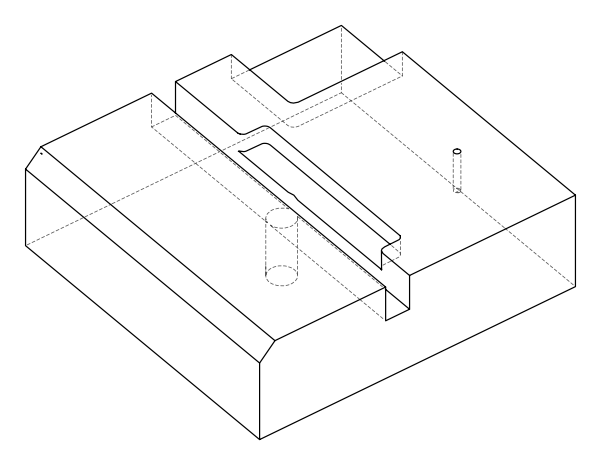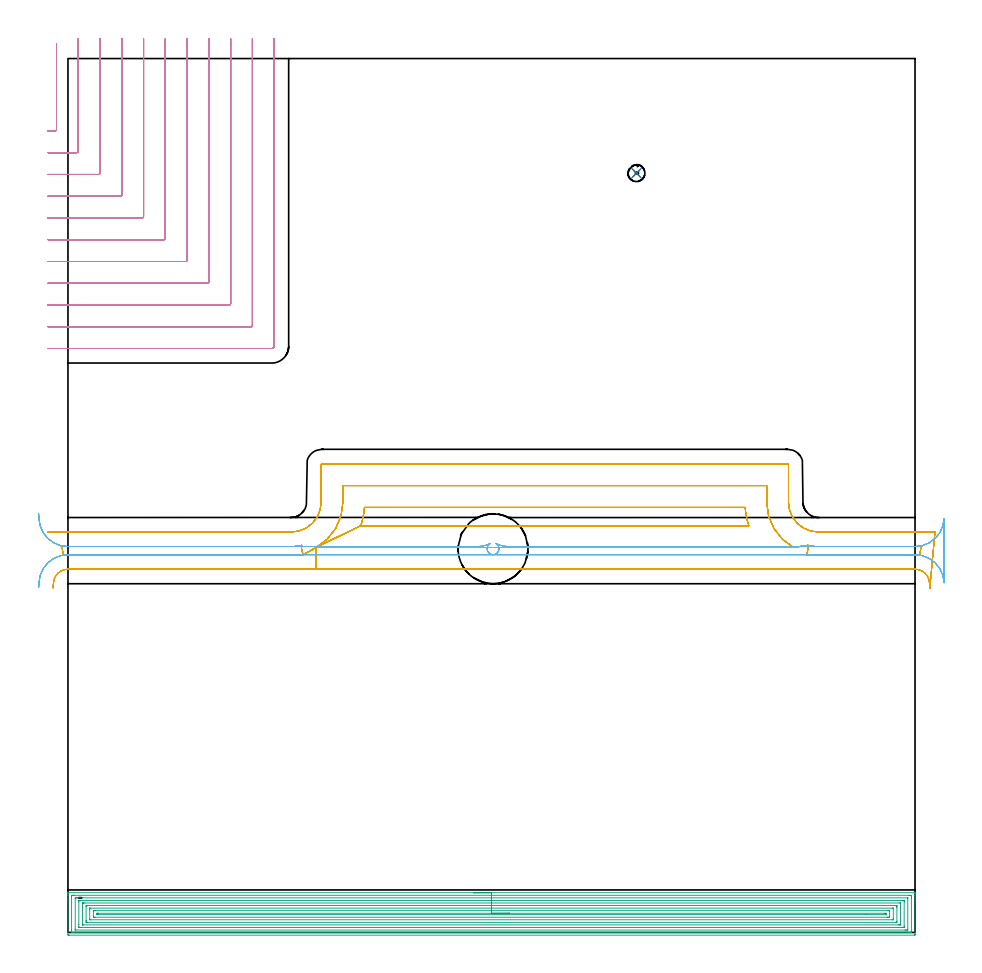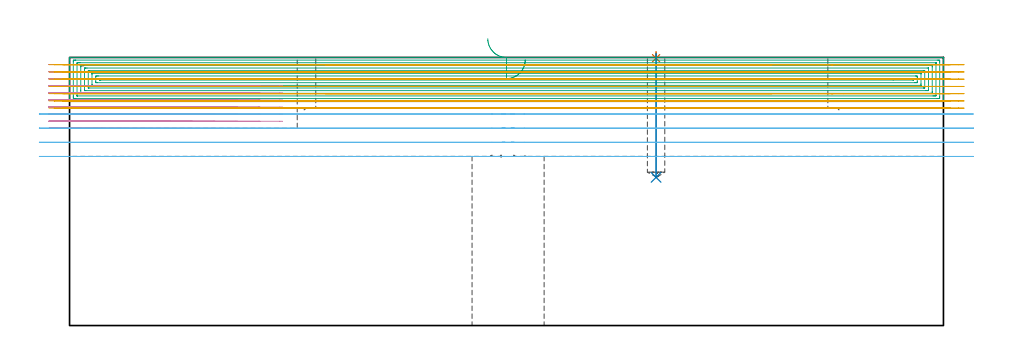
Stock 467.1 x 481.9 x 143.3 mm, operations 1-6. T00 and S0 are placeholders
(PLAN: 7 operations, 5 tool changes, 128.7 min)
(1 SPOT_DRILL | STEP1POCKET | NXT0321_9005460120000 | 0.03 min | 1 mm3)
(2 DRILL_BLIND_HOLE_INTO_CENTER | STEP1POCKET | UGT0301_208 | 0.27 min | 4196 mm3)
(3 AREA_MILL | FG_CHAMFER_SURFACE | UGT0205_001 | 33.9 min | 127879 mm3)
(4 MILL_CORNER_NOTCH_RECTANGULAR | CORNER_NOTCH_RECTANGULAR | NXT0201_012 | Follow Part, ap 4, ae 75% | 41.93 min | 773755 mm3)
(5 MILL_OPEN_POCKET | POCKET_OPEN | NXT0201_012 | Follow Part, ap 4, ae 75% | 37.33 min | 741075 mm3)
(6 MILL_RECTANGULAR_SLOT | SLOT_RECTANGULAR | UGT0201_004 | Follow Part, ap 8, ae 75% | 8.77 min | 440402 mm3)
(7 MILL_THROUGH_HOLE_FROM_SOLID_MATERIAL | STEP1HOLE | UGT0201_018 | Circular | 6.45 min | 105255 mm3)
(TOOL NXT0321_9005460120000 | NC Spot Drill, 142deg, 12mm, Carbide, Uncoated | D12 PA142 FL30 Z2)
(TOOL UGT0301_208 | Twist Drill 9.3 mm | D9.3 PA118 FL78 Z2)
(TOOL UGT0205_001 | Chamfer Mill 20 x 3 x 45 deg. | D20 FL50 Z2)
(TOOL NXT0201_012 | ENDMILL 16mm [2P460-1600-NA 1630] | D16 FL38 Z6)
(TOOL UGT0201_004 | End Mill 32 mm | D32 FL53 Z6)
(TOOL UGT0201_018 | End mill 30 mm | D30 FL50 Z4)
(OP 1 SPOT_DRILL)
G17 G21 G94 G90
T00 M6
G54
G17 G0 G90 X313.5 Y418.7 S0 M3
G43 Z153.3 H0
G94 G81 G98 Z142.9 F250. R146.3
G80
M5
M2
(OP 2 DRILL_BLIND_HOLE_INTO_CENTER)
G17 G21 G94 G90
T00 M6
G54
G17 G0 G90 X313.5 Y418.7 S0 M3
G43 Z153.3 H0
G94 G81 G98 Z79.2 F250. R145.3
G80
M5
M2
(OP 3 AREA_MILL)
G17 G21 G94 G90
T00 M6
G54
G17 G0 G90 X223.55 Y21.9 S1061 M3
G43 Z153.3 H0
G94 G1 X223.588 Z152.428 F250.
X223.702 Z151.563
X223.891 Z150.712
X224.153 Z149.88
X224.487 Z149.074
X224.89 Z148.3
X225.358 Z147.564
X225.89 Z146.872
X226.479 Z146.229
X227.122 Z145.639
X227.814 Z145.108
X228.55 Z144.64
X229.324 Z144.237
X230.13 Z143.903
X230.962 Z143.641
X231.813 Z143.452
X232.678 Z143.338
X233.55 Z143.3
X466.918
X467.09 Y21.897 Z143.288
X467.094 Y21.85 Z143.241
X467.1 Y21.434 Z142.833
Y21.161 Z142.561
Y20.437 Z141.832
Y19.184 Z140.581
Y17.766 Z139.162
Y-0.927 Z120.471
X467.098 Y-1.192 Z120.205
X467.09 Y-1.492 Z119.906
X466.79 Y-1.499 Z119.899
X0.629 Y-1.5 Z119.9
X0.308 Y-1.497 Z119.901
X0.01 Y-1.492 Z119.906
X0. Y-1.191 Z120.207
Y18.03 Z139.426
Y20.437 Z141.832
Y21.161 Z142.561
Y21.434 Z142.833
X0.006 Y21.85 Z143.241
X0.01 Y21.897 Z143.288
X0.182 Y21.9 Z143.3
X233.55
Y20.486 Z141.886
X463.789
X464.637 Y20.482 Z141.882
X464.683 Y20.479 Z141.879
X465.09 Y20.437 Z141.837
X465.097 Y20.024 Z141.424
X465.099 Y19.547 Z140.947
X465.1 Y19.131 Z140.531
X465.099 Y0.853 Z122.253
X465.097 Y0.441 Z121.841
X465.09 Y-0.037 Z121.363
X464.726 Y-0.08 Z121.32
X464.683 Y-0.082 Z121.318
X463.838 Y-0.086 Z121.314
X463.789
X3.311
X2.463 Y-0.082 Z121.318
X2.417 Y-0.079 Z121.321
X2.01 Y-0.037 Z121.363
X2.003 Y0.376 Z121.776
X2.001 Y0.853 Z122.253
X2. Y1.269 Z122.669
X2.001 Y19.547 Z140.947
X2.002 Y19.959 Z141.359
X2.01 Y20.437 Z141.837
X2.374 Y20.48 Z141.88
X2.417 Y20.482 Z141.882
X3.262 Y20.486 Z141.886
X3.311
X233.55
Y19.072 Z140.472
X462.894 Y19.071 Z140.471
X463.033 Y19.07 Z140.47
X463.082 Y19.067 Z140.467
X463.089 Y19.066 Z140.466
X463.093 Y19.046 Z140.446
X463.097 Y18.997 Z140.397
X463.099 Y18.861 Z140.261
X463.1 Y18.656 Z140.056
X463.099 Y1.744 Z123.144
X463.097 Y1.542 Z122.942
X463.09 Y1.341 Z122.741
X462.894 Y1.336 Z122.736
X462.415 Y1.331 Z122.731
X462. Y1.329 Z122.729
X461.523
X4.205
X4.067 Y1.33 Z122.73
X4.018 Y1.333 Z122.733
X4.011 Y1.334 Z122.734
X4.007 Y1.354 Z122.754
X4.003 Y1.403 Z122.803
X4.001 Y1.539 Z122.939
X4. Y1.744 Z123.144
X4.001 Y18.656 Z140.056
X4.003 Y18.858 Z140.258
X4.01 Y19.059 Z140.459
X4.205 Y19.064 Z140.464
X4.685 Y19.069 Z140.469
X5.1 Y19.071 Z140.471
X5.577
X233.55 Y19.072 Z140.472
Y17.657 Z139.057
X460.322
X461.019 Y17.65 Z139.05
X461.09 Y17.643 Z139.043
X461.095 Y17.539 Z138.939
X461.098 Y17.32 Z138.72
X461.1 Y16.882 Z138.282
Y3.53 Z124.93
X461.098 Y3.082 Z124.482
X461.095 Y2.861 Z124.261
X461.09 Y2.757 Z124.157
X460.99 Y2.749 Z124.149
X460.212 Y2.743 Z124.143
X460.103
X6.778
X6.081 Y2.75 Z124.15
X6.01 Y2.757 Z124.157
X6.005 Y2.861 Z124.261
X6.002 Y3.08 Z124.48
X6. Y4.414 Z125.814
Y16.87 Z138.27
X6.002 Y17.318 Z138.718
X6.005 Y17.539 Z138.939
X6.01 Y17.643 Z139.043
X6.11 Y17.651 Z139.051
X6.888 Y17.657 Z139.057
X6.997
X233.55
Y16.243 Z137.643
X458.424
X459.062 Y16.241 Z137.641
X459.084 Y16.238 Z137.638
X459.09 Y16.236 Z137.636
X459.097 Y16.206 Z137.606
X459.099 Y15.986 Z137.386
X459.1 Y4.631 Z126.031
X459.097 Y4.414 Z125.814
X459.093 Y4.246 Z125.646
X459.09 Y4.168 Z125.568
X458.94 Y4.164 Z125.564
X458.68 Y4.159 Z125.559
X458.424 Y4.158 Z125.558
X457.788 Y4.157 Z125.557
X8.676
X8.038 Y4.159 Z125.559
X8.016 Y4.162 Z125.562
X8.01 Y4.164 Z125.564
X8.003 Y4.194 Z125.594
X8.001 Y4.414 Z125.814
X8. Y15.769 Z137.169
X8.003 Y15.986 Z137.386
X8.007 Y16.154 Z137.554
X8.01 Y16.232 Z137.632
X8.16 Y16.236 Z137.636
X8.42 Y16.241 Z137.641
X8.676 Y16.242 Z137.642
X9.312 Y16.243 Z137.643
X233.55
Y14.829 Z136.229
X456.636 Y14.828 Z136.228
X456.905 Y14.827 Z136.227
X457.023 Y14.824 Z136.224
X457.076 Y14.822 Z136.222
X457.09 Y14.798 Z136.198
X457.097 Y14.637 Z136.037
X457.099 Y14.206 Z135.606
X457.1 Y13.743 Z135.143
X457.099 Y6.194 Z127.594
X457.096 Y5.736 Z127.136
X457.09 Y5.585 Z126.985
X456.948 Y5.578 Z126.978
X456.636 Y5.574 Z126.974
X456.367 Y5.572 Z126.972
X10.464
X10.195 Y5.573 Z126.973
X10.077 Y5.576 Z126.976
X10.024 Y5.578 Z126.978
X10.01 Y5.602 Z127.002
X10.003 Y5.763 Z127.163
X10.001 Y6.194 Z127.594
X10. Y6.657 Z128.057
X10.001 Y14.206 Z135.606
X10.004 Y14.664 Z136.064
X10.01 Y14.815 Z136.215
X10.152 Y14.822 Z136.222
X10.464 Y14.826 Z136.226
X10.733 Y14.828 Z136.228
X233.55 Y14.829 Z136.229
Y13.415 Z134.815
X454.748 Y13.414 Z134.814
X454.847 Y13.412 Z134.812
X454.946 Y13.408 Z134.808
X455.09 Y13.393 Z134.793
X455.093 Y13.316 Z134.716
X455.099 Y13.065 Z134.465
X455.1 Y7.723 Z129.123
X455.097 Y7.084 Z128.484
X455.094 Y7.022 Z128.422
X455.091 Y6.996 Z128.396
X455.045 Y6.992 Z128.392
X454.945 Y6.987 Z128.387
X454.847 Y6.986 Z128.386
X12.352
X12.253 Y6.988 Z128.388
X12.154 Y6.992 Z128.392
X12.01 Y7.007 Z128.407
X12.007 Y7.084 Z128.484
X12.001 Y7.335 Z128.735
X12. Y12.677 Z134.077
X12.003 Y13.316 Z134.716
X12.006 Y13.378 Z134.778
X12.009 Y13.404 Z134.804
X12.055 Y13.408 Z134.808
X12.155 Y13.413 Z134.813
X12.253 Y13.414 Z134.814
X233.55 Y13.415 Z134.815
Y12.001 Z133.401
X452.165 Y12. Z133.4
X452.593 Y11.999 Z133.399
X453.059 Y11.993 Z133.393
X453.097 Y11.535 Z132.935
X453.1 Y11.495 Z132.895
X453.099 Y8.825 Z130.225
X453.059 Y8.407 Z129.807
X452.631 Y8.401 Z129.801
X452.165 Y8.4 Z129.8
X451.738
X14.935
X14.507 Y8.401 Z129.801
X14.041 Y8.407 Z129.807
X14.003 Y8.865 Z130.265
X14. Y8.905 Z130.305
X14.001 Y11.575 Z132.975
X14.041 Y11.993 Z133.393
X14.469 Y11.999 Z133.399
X14.935 Y12. Z133.4
X15.362 Y12.001 Z133.401
X233.55
Y10.586 Z131.986
X450.436
X450.815 Y10.584 Z131.984
X451.005 Y10.582 Z131.982
X451.09 Y10.579 Z131.979
X451.092 Y10.513 Z131.913
X451.098 Y9.927 Z131.327
X451.093 Y9.841 Z131.241
X451.09 Y9.823 Z131.223
X451.055 Y9.82 Z131.22
X450.959 Y9.817 Z131.217
X450.765 Y9.815 Z131.215
X440.213 Y9.814 Z131.214
X16.664
X16.285 Y9.816 Z131.216
X16.095 Y9.818 Z131.218
X16.01 Y9.821 Z131.221
X16.009 Y9.887 Z131.287
X16.004 Y10.471 Z131.871
X16.01 Y10.568 Z131.968
X16.018 Y10.58 Z131.98
X16.037 Y10.582 Z131.982
X16.086 Y10.584 Z131.984
X16.283 Y10.586 Z131.986
X16.677
X233.55
X234.422 Z132.024
X235.286 Z132.138
X236.138 Z132.327
X236.97 Z132.589
X237.776 Z132.923
X238.55 Z133.326
X239.286 Z133.795
X239.978 Z134.326
X240.621 Z134.915
X241.21 Z135.558
X241.741 Z136.251
X242.21 Z136.986
X242.613 Z137.76
X242.947 Z138.566
X243.209 Z139.398
X243.398 Z140.25
X243.512 Z141.115
X243.55 Z141.986
G0 Z153.3
M5
M2
(OP 4 MILL_CORNER_NOTCH_RECTANGULAR)
G17 G21 G94 G90
T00 M6
G54
G17 G0 G90 X-11. Y442. S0 M3
G43 Z153.3 H1
Z139.51
G94 G1 X-8. F250.
X-7.092 F500.
G3 X-6.3 Y442.792 R0.8
G1 Y486.831
Y489.831 F250.
G0 Z153.3
X-11. Y430.
Z139.51
G1 X-8.
X4.908 F500.
G3 X5.7 Y430.792 R0.8
G1 Y489.9
Y492.9 F250.
G0 Z153.3
X-11. Y418.
Z139.51
G1 X-8.
X16.907 F500.
G3 X17.7 Y418.793 R0.8
G1 Y489.9
Y492.9 F250.
G0 Z153.3
X-11. Y406.
Z139.51
G1 X-8.
X28.907 F500.
G3 X29.7 Y406.793 R0.8
G1 Y489.9
Y492.9 F250.
G0 Z153.3
X-11. Y394.
Z139.51
G1 X-8.
X40.907 F500.
G3 X41.7 Y394.793 R0.8
G1 Y489.9
Y492.9 F250.
G0 Z153.3
X-11. Y382.
Z139.51
G1 X-8.
X52.906 F500.
G3 X53.7 Y382.794 R0.8
G1 Y489.9
Y492.9 F250.
G0 Z153.3
X-11. Y370.
Z139.51
G1 X-8.
X64.906 F500.
G3 X65.7 Y370.794 R0.8
G1 Y489.9
Y492.9 F250.
G0 Z153.3
X-11. Y358.
Z139.51
G1 X-8.
X76.905 F500.
G3 X77.7 Y358.795 R0.8
G1 Y489.9
Y492.9 F250.
G0 Z153.3
X-11. Y346.
Z139.51
G1 X-8.
X88.905 F500.
G3 X89.7 Y346.795 R0.8
G1 Y489.9
Y492.9 F250.
G0 Z153.3
X-11. Y334.
Z139.51
G1 X-8.
X100.905 F500.
G3 X101.7 Y334.795 R0.8
G1 Y489.9
Y492.9 F250.
G0 Z153.3
X-11. Y322.
Z139.51
G1 X-8.
X112.4 F500.
G3 X113.7 Y323.3 R1.3
G1 Y489.9
Y492.9 F250.
G0 Z153.3
X-11. Y442.
Z135.72
G1 X-8.
X-7.092 F500.
G3 X-6.3 Y442.792 R0.8
G1 Y486.831
Y489.831 F250.
G0 Z153.3
X-11. Y430.
Z135.72
G1 X-8.
X4.908 F500.
G3 X5.7 Y430.792 R0.8
G1 Y489.9
Y492.9 F250.
G0 Z153.3
X-11. Y418.
Z135.72
G1 X-8.
X16.907 F500.
G3 X17.7 Y418.793 R0.8
G1 Y489.9
Y492.9 F250.
G0 Z153.3
X-11. Y406.
Z135.72
G1 X-8.
X28.907 F500.
G3 X29.7 Y406.793 R0.8
G1 Y489.9
Y492.9 F250.
G0 Z153.3
X-11. Y394.
Z135.72
G1 X-8.
X40.907 F500.
G3 X41.7 Y394.793 R0.8
G1 Y489.9
Y492.9 F250.
G0 Z153.3
X-11. Y382.
Z135.72
G1 X-8.
X52.906 F500.
G3 X53.7 Y382.794 R0.8
G1 Y489.9
Y492.9 F250.
G0 Z153.3
X-11. Y370.
Z135.72
G1 X-8.
X64.906 F500.
G3 X65.7 Y370.794 R0.8
G1 Y489.9
Y492.9 F250.
G0 Z153.3
X-11. Y358.
Z135.72
G1 X-8.
X76.905 F500.
G3 X77.7 Y358.795 R0.8
G1 Y489.9
Y492.9 F250.
G0 Z153.3
X-11. Y346.
Z135.72
G1 X-8.
X88.905 F500.
G3 X89.7 Y346.795 R0.8
G1 Y489.9
Y492.9 F250.
G0 Z153.3
X-11. Y334.
Z135.72
G1 X-8.
X100.905 F500.
G3 X101.7 Y334.795 R0.8
G1 Y489.9
Y492.9 F250.
G0 Z153.3
X-11. Y322.
Z135.72
G1 X-8.
X112.4 F500.
G3 X113.7 Y323.3 R1.3
G1 Y489.9
Y492.9 F250.
G0 Z153.3
X-11. Y442.
Z131.93
G1 X-8.
X-7.092 F500.
G3 X-6.3 Y442.792 R0.8
G1 Y486.831
Y489.831 F250.
G0 Z153.3
X-11. Y430.
Z131.93
G1 X-8.
X4.908 F500.
G3 X5.7 Y430.792 R0.8
G1 Y489.9
Y492.9 F250.
G0 Z153.3
X-11. Y418.
Z131.93
G1 X-8.
X16.907 F500.
G3 X17.7 Y418.793 R0.8
G1 Y489.9
Y492.9 F250.
G0 Z153.3
X-11. Y406.
Z131.93
G1 X-8.
X28.907 F500.
G3 X29.7 Y406.793 R0.8
G1 Y489.9
Y492.9 F250.
G0 Z153.3
X-11. Y394.
Z131.93
G1 X-8.
X40.906 F500.
G3 X41.7 Y394.793 R0.8
G1 Y489.9
Y492.9 F250.
G0 Z153.3
X-11. Y382.
Z131.93
G1 X-8.
X52.906 F500.
G3 X53.7 Y382.794 R0.8
G1 Y489.9
Y492.9 F250.
G0 Z153.3
X-11. Y370.
Z131.93
G1 X-8.
X64.906 F500.
G3 X65.7 Y370.794 R0.8
G1 Y489.9
Y492.9 F250.
G0 Z153.3
X-11. Y358.
Z131.93
G1 X-8.
X76.905 F500.
G3 X77.7 Y358.795 R0.8
G1 Y489.9
Y492.9 F250.
G0 Z153.3
X-11. Y346.
Z131.93
G1 X-8.
X88.905 F500.
G3 X89.7 Y346.795 R0.8
G1 Y489.9
Y492.9 F250.
G0 Z153.3
X-11. Y334.
Z131.93
G1 X-8.
X100.905 F500.
G3 X101.7 Y334.795 R0.8
G1 Y489.9
Y492.9 F250.
G0 Z153.3
X-11. Y322.
Z131.93
G1 X-8.
X112.4 F500.
G3 X113.7 Y323.3 R1.3
G1 Y489.9
Y492.9 F250.
G0 Z153.3
X-11. Y442.
Z128.14
G1 X-8.
X-7.092 F500.
G3 X-6.3 Y442.792 R0.8
G1 Y486.831
Y489.831 F250.
G0 Z153.3
X-11. Y430.
Z128.14
G1 X-8.
X4.908 F500.
G3 X5.7 Y430.792 R0.8
G1 Y489.9
Y492.9 F250.
G0 Z153.3
X-11. Y418.
Z128.14
G1 X-8.
X16.907 F500.
G3 X17.7 Y418.793 R0.8
G1 Y489.9
Y492.9 F250.
G0 Z153.3
X-11. Y406.
Z128.14
G1 X-8.
X28.907 F500.
G3 X29.7 Y406.793 R0.8
G1 Y489.9
Y492.9 F250.
G0 Z153.3
X-11. Y394.
Z128.14
G1 X-8.
X40.906 F500.
G3 X41.7 Y394.793 R0.8
G1 Y489.9
Y492.9 F250.
G0 Z153.3
X-11. Y382.
Z128.14
G1 X-8.
X52.906 F500.
G3 X53.7 Y382.794 R0.8
G1 Y489.9
Y492.9 F250.
G0 Z153.3
X-11. Y370.
Z128.14
G1 X-8.
X64.906 F500.
G3 X65.7 Y370.794 R0.8
G1 Y489.9
Y492.9 F250.
G0 Z153.3
X-11. Y358.
Z128.14
G1 X-8.
X76.905 F500.
G3 X77.7 Y358.795 R0.8
G1 Y489.9
Y492.9 F250.
G0 Z153.3
X-11. Y346.
Z128.14
G1 X-8.
X88.905 F500.
G3 X89.7 Y346.795 R0.8
G1 Y489.9
Y492.9 F250.
G0 Z153.3
X-11. Y334.
Z128.14
G1 X-8.
X100.905 F500.
G3 X101.7 Y334.795 R0.8
G1 Y489.9
Y492.9 F250.
G0 Z153.3
X-11. Y322.
Z128.14
G1 X-8.
X112.4 F500.
G3 X113.7 Y323.3 R1.3
G1 Y489.9
Y492.9 F250.
G0 Z153.3
X-11. Y442.
Z124.35
G1 X-8.
X-7.092 F500.
G3 X-6.3 Y442.792 R0.8
G1 Y486.831
Y489.831 F250.
G0 Z153.3
X-11. Y430.
Z124.35
G1 X-8.
X4.908 F500.
G3 X5.7 Y430.792 R0.8
G1 Y489.9
Y492.9 F250.
G0 Z153.3
X-11. Y418.
Z124.35
G1 X-8.
X16.907 F500.
G3 X17.7 Y418.793 R0.8
G1 Y489.9
Y492.9 F250.
G0 Z153.3
X-11. Y406.
Z124.35
G1 X-8.
X28.907 F500.
G3 X29.7 Y406.793 R0.8
G1 Y489.9
Y492.9 F250.
G0 Z153.3
X-11. Y394.
Z124.35
G1 X-8.
X40.907 F500.
G3 X41.7 Y394.793 R0.8
G1 Y489.9
Y492.9 F250.
G0 Z153.3
X-11. Y382.
Z124.35
G1 X-8.
X52.906 F500.
G3 X53.7 Y382.794 R0.8
G1 Y489.9
Y492.9 F250.
G0 Z153.3
X-11. Y370.
Z124.35
G1 X-8.
X64.906 F500.
G3 X65.7 Y370.794 R0.8
G1 Y489.9
Y492.9 F250.
G0 Z153.3
X-11. Y358.
Z124.35
G1 X-8.
X76.905 F500.
G3 X77.7 Y358.795 R0.8
G1 Y489.9
Y492.9 F250.
G0 Z153.3
X-11. Y346.
Z124.35
G1 X-8.
X88.905 F500.
G3 X89.7 Y346.795 R0.8
G1 Y489.9
Y492.9 F250.
G0 Z153.3
X-11. Y334.
Z124.35
G1 X-8.
X100.905 F500.
G3 X101.7 Y334.795 R0.8
G1 Y489.9
Y492.9 F250.
G0 Z153.3
X-11. Y322.
Z124.35
G1 X-8.
X112.4 F500.
G3 X113.7 Y323.3 R1.3
G1 Y489.9
Y492.9 F250.
G0 Z153.3
X-11. Y442.
Z120.56
G1 X-8.
X-7.092 F500.
G3 X-6.3 Y442.792 R0.8
G1 Y486.831
Y489.831 F250.
G0 Z153.3
X-11. Y430.
Z120.56
G1 X-8.
X4.908 F500.
G3 X5.7 Y430.792 R0.8
G1 Y489.9
Y492.9 F250.
G0 Z153.3
X-11. Y418.
Z120.56
G1 X-8.
X16.907 F500.
G3 X17.7 Y418.793 R0.8
G1 Y489.9
Y492.9 F250.
G0 Z153.3
X-11. Y406.
Z120.56
G1 X-8.
X28.907 F500.
G3 X29.7 Y406.793 R0.8
G1 Y489.9
Y492.9 F250.
G0 Z153.3
X-11. Y394.
Z120.56
G1 X-8.
X40.907 F500.
G3 X41.7 Y394.793 R0.8
G1 Y489.9
Y492.9 F250.
G0 Z153.3
X-11. Y382.
Z120.56
G1 X-8.
X52.906 F500.
G3 X53.7 Y382.794 R0.8
G1 Y489.9
Y492.9 F250.
G0 Z153.3
X-11. Y370.
Z120.56
G1 X-8.
X64.906 F500.
G3 X65.7 Y370.794 R0.8
G1 Y489.9
Y492.9 F250.
G0 Z153.3
X-11. Y358.
Z120.56
G1 X-8.
X76.905 F500.
G3 X77.7 Y358.795 R0.8
G1 Y489.9
Y492.9 F250.
G0 Z153.3
X-11. Y346.
Z120.56
G1 X-8.
X88.905 F500.
G3 X89.7 Y346.795 R0.8
G1 Y489.9
Y492.9 F250.
G0 Z153.3
X-11. Y334.
Z120.56
G1 X-8.
X100.905 F500.
G3 X101.7 Y334.795 R0.8
G1 Y489.9
Y492.9 F250.
G0 Z153.3
X-11. Y322.
Z120.56
G1 X-8.
X112.4 F500.
G3 X113.7 Y323.3 R1.3
G1 Y489.9
Y492.9 F250.
G0 Z153.3
X-11. Y442.
Z116.77
G1 X-8.
X-7.092 F500.
G3 X-6.3 Y442.792 R0.8
G1 Y486.831
Y489.831 F250.
G0 Z153.3
X-11. Y430.
Z116.77
G1 X-8.
X4.908 F500.
G3 X5.7 Y430.792 R0.8
G1 Y489.9
Y492.9 F250.
G0 Z153.3
X-11. Y418.
Z116.77
G1 X-8.
X16.907 F500.
G3 X17.7 Y418.793 R0.8
G1 Y489.9
Y492.9 F250.
G0 Z153.3
X-11. Y406.
Z116.77
G1 X-8.
X28.907 F500.
G3 X29.7 Y406.793 R0.8
G1 Y489.9
Y492.9 F250.
G0 Z153.3
X-11. Y394.
Z116.77
G1 X-8.
X40.906 F500.
G3 X41.7 Y394.794 R0.8
G1 Y489.9
Y492.9 F250.
G0 Z153.3
X-11. Y382.
Z116.77
G1 X-8.
X52.906 F500.
G3 X53.7 Y382.794 R0.8
G1 Y489.9
Y492.9 F250.
G0 Z153.3
X-11. Y370.
Z116.77
G1 X-8.
X64.906 F500.
G3 X65.7 Y370.794 R0.8
G1 Y489.9
Y492.9 F250.
G0 Z153.3
X-11. Y358.
Z116.77
G1 X-8.
X76.905 F500.
G3 X77.7 Y358.795 R0.8
G1 Y489.9
Y492.9 F250.
G0 Z153.3
X-11. Y346.
Z116.77
G1 X-8.
X88.905 F500.
G3 X89.7 Y346.795 R0.8
G1 Y489.9
Y492.9 F250.
G0 Z153.3
X-11. Y334.
Z116.77
G1 X-8.
X100.905 F500.
G3 X101.7 Y334.795 R0.8
G1 Y489.9
Y492.9 F250.
G0 Z153.3
X-11. Y322.
Z116.77
G1 X-8.
X112.4 F500.
G3 X113.7 Y323.3 R1.3
G1 Y489.9
Y492.9 F250.
G0 Z153.3
X-11. Y442.
Z112.98
G1 X-8.
X-7.092 F500.
G3 X-6.3 Y442.792 R0.8
G1 Y486.831
Y489.831 F250.
G0 Z153.3
X-11. Y430.
Z112.98
G1 X-8.
X4.908 F500.
G3 X5.7 Y430.792 R0.8
G1 Y489.9
Y492.9 F250.
G0 Z153.3
X-11. Y418.
Z112.98
G1 X-8.
X16.907 F500.
G3 X17.7 Y418.793 R0.8
G1 Y489.9
Y492.9 F250.
G0 Z153.3
X-11. Y406.
Z112.98
G1 X-8.
X28.907 F500.
G3 X29.7 Y406.793 R0.8
G1 Y489.9
Y492.9 F250.
G0 Z153.3
X-11. Y394.
Z112.98
G1 X-8.
X40.906 F500.
G3 X41.7 Y394.794 R0.8
G1 Y489.9
Y492.9 F250.
G0 Z153.3
X-11. Y382.
Z112.98
G1 X-8.
X52.906 F500.
G3 X53.7 Y382.794 R0.8
G1 Y489.9
Y492.9 F250.
G0 Z153.3
X-11. Y370.
Z112.98
G1 X-8.
X64.906 F500.
G3 X65.7 Y370.794 R0.8
G1 Y489.9
Y492.9 F250.
G0 Z153.3
X-11. Y358.
Z112.98
G1 X-8.
X76.905 F500.
G3 X77.7 Y358.795 R0.8
G1 Y489.9
Y492.9 F250.
G0 Z153.3
X-11. Y346.
Z112.98
G1 X-8.
X88.905 F500.
G3 X89.7 Y346.795 R0.8
G1 Y489.9
Y492.9 F250.
G0 Z153.3
X-11. Y334.
Z112.98
G1 X-8.
X100.905 F500.
G3 X101.7 Y334.795 R0.8
G1 Y489.9
Y492.9 F250.
G0 Z153.3
X-11. Y322.
Z112.98
G1 X-8.
X112.4 F500.
G3 X113.7 Y323.3 R1.3
G1 Y489.9
Y492.9 F250.
G0 Z153.3
X-11. Y442.
Z109.19
G1 X-8.
X-7.092 F500.
G3 X-6.3 Y442.792 R0.8
G1 Y486.831
Y489.831 F250.
G0 Z153.3
X-11. Y430.
Z109.19
G1 X-8.
X4.908 F500.
G3 X5.7 Y430.792 R0.8
G1 Y489.9
Y492.9 F250.
G0 Z153.3
X-11. Y418.
Z109.19
G1 X-8.
X16.907 F500.
G3 X17.7 Y418.793 R0.8
G1 Y489.9
Y492.9 F250.
G0 Z153.3
X-11. Y406.
Z109.19
G1 X-8.
X28.907 F500.
G3 X29.7 Y406.793 R0.8
G1 Y489.9
Y492.9 F250.
G0 Z153.3
X-11. Y394.
Z109.19
G1 X-8.
X40.906 F500.
G3 X41.7 Y394.794 R0.8
G1 Y489.9
Y492.9 F250.
G0 Z153.3
X-11. Y382.
Z109.19
G1 X-8.
X52.906 F500.
G3 X53.7 Y382.794 R0.8
G1 Y489.9
Y492.9 F250.
G0 Z153.3
X-11. Y370.
Z109.19
G1 X-8.
X64.906 F500.
G3 X65.7 Y370.794 R0.8
G1 Y489.9
Y492.9 F250.
G0 Z153.3
X-11. Y358.
Z109.19
G1 X-8.
X76.905 F500.
G3 X77.7 Y358.795 R0.8
G1 Y489.9
Y492.9 F250.
G0 Z153.3
X-11. Y346.
Z109.19
G1 X-8.
X88.905 F500.
G3 X89.7 Y346.795 R0.8
G1 Y489.9
Y492.9 F250.
G0 Z153.3
X-11. Y334.
Z109.19
G1 X-8.
X100.905 F500.
G3 X101.7 Y334.795 R0.8
G1 Y489.9
Y492.9 F250.
G0 Z153.3
X-11. Y322.
Z109.19
G1 X-8.
X112.4 F500.
G3 X113.7 Y323.3 R1.3
G1 Y489.9
Y492.9 F250.
G0 Z153.3
X-11. Y442.
Z105.4
G1 X-8.
X-7.092 F500.
G3 X-6.3 Y442.792 R0.8
G1 Y486.831
Y489.831 F250.
G0 Z153.3
X-11. Y430.
Z105.4
G1 X-8.
X4.908 F500.
G3 X5.7 Y430.792 R0.8
G1 Y489.9
Y492.9 F250.
G0 Z153.3
X-11. Y418.
Z105.4
G1 X-8.
X16.907 F500.
G3 X17.7 Y418.793 R0.8
G1 Y489.9
Y492.9 F250.
G0 Z153.3
X-11. Y406.
Z105.4
G1 X-8.
X28.907 F500.
G3 X29.7 Y406.793 R0.8
G1 Y489.9
Y492.9 F250.
G0 Z153.3
X-11. Y394.
Z105.4
G1 X-8.
X40.906 F500.
G3 X41.7 Y394.794 R0.8
G1 Y489.9
Y492.9 F250.
G0 Z153.3
X-11. Y382.
Z105.4
G1 X-8.
X52.906 F500.
G3 X53.7 Y382.794 R0.8
G1 Y489.9
Y492.9 F250.
G0 Z153.3
X-11. Y370.
Z105.4
G1 X-8.
X64.906 F500.
G3 X65.7 Y370.794 R0.8
G1 Y489.9
Y492.9 F250.
G0 Z153.3
X-11. Y358.
Z105.4
G1 X-8.
X76.905 F500.
G3 X77.7 Y358.795 R0.8
G1 Y489.9
Y492.9 F250.
G0 Z153.3
X-11. Y346.
Z105.4
G1 X-8.
X88.905 F500.
G3 X89.7 Y346.795 R0.8
G1 Y489.9
Y492.9 F250.
G0 Z153.3
X-11. Y334.
Z105.4
G1 X-8.
X100.905 F500.
G3 X101.7 Y334.795 R0.8
G1 Y489.9
Y492.9 F250.
G0 Z153.3
X-11. Y322.
Z105.4
G1 X-8.
X112.4 F500.
G3 X113.7 Y323.3 R1.3
G1 Y489.9
Y492.9 F250.
G0 Z153.3
M5
M2
(OP 5 MILL_OPEN_POCKET)
G17 G21 G94 G90
T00 M6
G54
G17 G0 G90 X-8.23 Y190.003 S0 M3
G43 Z153.3 H1
Z139.428
G94 G1 X-7.97 Y192.992 F250.
G2 X0. Y200.3 R8. F500.
G1 X136.784
Y212.3
X129.856 Y208.3
X0.
G3 X-2.877 Y208.039 R16.
X-3.693 Y212.8 R8.
G1 X123.1
G3 X128.873 Y213.49 R24.5
X129.856 Y208.3 R8.
G1 X136.784 Y212.3
X161.457 Y224.3
X375.443
G2 X373.404 Y234.4 R40.5
G1 X163.496
G2 X161.457 Y224.3 R40.5
G1 X136.784 Y212.3
X400.116
X408.027 Y213.49
G3 X413.8 Y212.8 R24.5
G1 X470.793
G3 X469.977 Y208.039 R8.
X467.1 Y208.3 R16.
G1 X407.044
G3 X408.027 Y213.49 R8.
G1 X400.116 Y212.3
G2 X385.3 Y237.3 R28.5
G1 Y246.4
X151.6
Y237.3
G2 X136.784 Y212.3 R28.5
G1 Y200.3
X467.1
G2 X475.09 Y192.7 R8.
G1 X475.24 Y189.704 F250.
X478.1 Y220.8
X475.1
X413.8 F500.
G2 X397.3 Y237.3 R16.5
G1 Y257.9
G3 X396.8 Y258.4 R0.5
G1 X140.1
G3 X139.6 Y257.9 R0.5
G1 Y237.3
G2 X123.1 Y220.8 R16.5
G1 X-8.
X-11. F250.
G0 X-8.23 Y190.003 Z135.557
G1 X-7.97 Y192.992
G2 X0. Y200.3 R8. F500.
G1 X136.784
Y212.3
X129.856 Y208.3
X0.
G3 X-2.877 Y208.039 R16.
X-3.693 Y212.8 R8.
G1 X123.1
G3 X128.873 Y213.49 R24.5
X129.856 Y208.3 R8.
G1 X136.784 Y212.3
X161.457 Y224.3
X375.443
G2 X373.404 Y234.4 R40.5
G1 X163.496
G2 X161.457 Y224.3 R40.5
G1 X136.784 Y212.3
X400.116
X408.027 Y213.49
G3 X413.8 Y212.8 R24.5
G1 X470.793
G3 X469.977 Y208.039 R8.
X467.1 Y208.3 R16.
G1 X407.044
G3 X408.027 Y213.49 R8.
G1 X400.116 Y212.3
G2 X385.3 Y237.3 R28.5
G1 Y246.4
X151.6
Y237.3
G2 X136.784 Y212.3 R28.5
G1 Y200.3
X467.1
G2 X475.09 Y192.7 R8.
G1 X475.24 Y189.704 F250.
X478.1 Y220.8
X475.1
X413.8 F500.
G2 X397.3 Y237.3 R16.5
G1 Y257.9
G3 X396.8 Y258.4 R0.5
G1 X140.1
G3 X139.6 Y257.9 R0.5
G1 Y237.3
G2 X123.1 Y220.8 R16.5
G1 X-8.
X-11. F250.
G0 X-8.23 Y190.003 Z131.686
G1 X-7.97 Y192.992
G2 X0. Y200.3 R8. F500.
G1 X136.784
Y212.3
X129.856 Y208.3
X0.
G3 X-2.877 Y208.039 R16.
X-3.693 Y212.8 R8.
G1 X123.1
G3 X128.873 Y213.49 R24.5
X129.856 Y208.3 R8.
G1 X136.784 Y212.3
X161.457 Y224.3
X375.443
G2 X373.404 Y234.4 R40.5
G1 X163.496
G2 X161.457 Y224.3 R40.5
G1 X136.784 Y212.3
X400.116
X408.027 Y213.49
G3 X413.8 Y212.8 R24.5
G1 X470.793
G3 X469.977 Y208.039 R8.
X467.1 Y208.3 R16.
G1 X407.044
G3 X408.027 Y213.49 R8.
G1 X400.116 Y212.3
G2 X385.3 Y237.3 R28.5
G1 Y246.4
X151.6
Y237.3
G2 X136.784 Y212.3 R28.5
G1 Y200.3
X467.1
G2 X475.09 Y192.7 R8.
G1 X475.24 Y189.704 F250.
X478.1 Y220.8
X475.1
X413.8 F500.
G2 X397.3 Y237.3 R16.5
G1 Y257.9
G3 X396.8 Y258.4 R0.5
G1 X140.1
G3 X139.6 Y257.9 R0.5
G1 Y237.3
G2 X123.1 Y220.8 R16.5
G1 X-8.
X-11. F250.
G0 X-8.23 Y190.003 Z127.814
G1 X-7.97 Y192.992
G2 X0. Y200.3 R8. F500.
G1 X136.784
Y212.3
X129.856 Y208.3
X0.
G3 X-2.877 Y208.039 R16.
X-3.693 Y212.8 R8.
G1 X123.1
G3 X128.873 Y213.49 R24.5
X129.856 Y208.3 R8.
G1 X136.784 Y212.3
X161.457 Y224.3
X375.443
G2 X373.404 Y234.4 R40.5
G1 X163.496
G2 X161.457 Y224.3 R40.5
G1 X136.784 Y212.3
X400.116
X408.027 Y213.49
G3 X413.8 Y212.8 R24.5
G1 X470.793
G3 X469.977 Y208.039 R8.
X467.1 Y208.3 R16.
G1 X407.044
G3 X408.027 Y213.49 R8.
G1 X400.116 Y212.3
G2 X385.3 Y237.3 R28.5
G1 Y246.4
X151.6
Y237.3
G2 X136.784 Y212.3 R28.5
G1 Y200.3
X467.1
G2 X475.09 Y192.7 R8.
G1 X475.24 Y189.704 F250.
X478.1 Y220.8
X475.1
X413.8 F500.
G2 X397.3 Y237.3 R16.5
G1 Y257.9
G3 X396.8 Y258.4 R0.5
G1 X140.1
G3 X139.6 Y257.9 R0.5
G1 Y237.3
G2 X123.1 Y220.8 R16.5
G1 X-8.
X-11. F250.
G0 X-8.23 Y190.003 Z123.943
G1 X-7.97 Y192.992
G2 X0. Y200.3 R8. F500.
G1 X136.784
Y212.3
X129.856 Y208.3
X0.
G3 X-2.877 Y208.039 R16.
X-3.693 Y212.8 R8.
G1 X123.1
G3 X128.873 Y213.49 R24.5
X129.856 Y208.3 R8.
G1 X136.784 Y212.3
X161.457 Y224.3
X375.443
G2 X373.404 Y234.4 R40.5
G1 X163.496
G2 X161.457 Y224.3 R40.5
G1 X136.784 Y212.3
X400.116
X408.027 Y213.49
G3 X413.8 Y212.8 R24.5
G1 X470.793
G3 X469.977 Y208.039 R8.
X467.1 Y208.3 R16.
G1 X407.044
G3 X408.027 Y213.49 R8.
G1 X400.116 Y212.3
G2 X385.3 Y237.3 R28.5
G1 Y246.4
X151.6
Y237.3
G2 X136.784 Y212.3 R28.5
G1 Y200.3
X467.1
G2 X475.09 Y192.7 R8.
G1 X475.24 Y189.704 F250.
X478.1 Y220.8
X475.1
X413.8 F500.
G2 X397.3 Y237.3 R16.5
G1 Y257.9
G3 X396.8 Y258.4 R0.5
G1 X140.1
G3 X139.6 Y257.9 R0.5
G1 Y237.3
G2 X123.1 Y220.8 R16.5
G1 X-8.
X-11. F250.
G0 X-8.23 Y190.003 Z120.071
G1 X-7.97 Y192.992
G2 X0. Y200.3 R8. F500.
G1 X136.784
Y212.3
X129.856 Y208.3
X0.
G3 X-2.877 Y208.039 R16.
X-3.693 Y212.8 R8.
G1 X123.1
G3 X128.873 Y213.49 R24.5
X129.856 Y208.3 R8.
G1 X136.784 Y212.3
X161.457 Y224.3
X375.443
G2 X373.404 Y234.4 R40.5
G1 X163.496
G2 X161.457 Y224.3 R40.5
G1 X136.784 Y212.3
X400.116
X408.027 Y213.49
G3 X413.8 Y212.8 R24.5
G1 X470.793
G3 X469.977 Y208.039 R8.
X467.1 Y208.3 R16.
G1 X407.044
G3 X408.027 Y213.49 R8.
G1 X400.116 Y212.3
G2 X385.3 Y237.3 R28.5
G1 Y246.4
X151.6
Y237.3
G2 X136.784 Y212.3 R28.5
G1 Y200.3
X467.1
G2 X475.09 Y192.7 R8.
G1 X475.24 Y189.704 F250.
X478.1 Y220.8
X475.1
X413.8 F500.
G2 X397.3 Y237.3 R16.5
G1 Y257.9
G3 X396.8 Y258.4 R0.5
G1 X140.1
G3 X139.6 Y257.9 R0.5
G1 Y237.3
G2 X123.1 Y220.8 R16.5
G1 X-8.
X-11. F250.
G0 X-8.23 Y190.003 Z116.2
G1 X-7.97 Y192.992
G2 X0. Y200.3 R8. F500.
G1 X136.784
Y212.3
X129.856 Y208.3
X0.
G3 X-2.877 Y208.039 R16.
X-3.693 Y212.8 R8.
G1 X123.1
G3 X128.873 Y213.49 R24.5
X129.856 Y208.3 R8.
G1 X136.784 Y212.3
X161.457 Y224.3
X375.443
G2 X373.404 Y234.4 R40.5
G1 X163.496
G2 X161.457 Y224.3 R40.5
G1 X136.784 Y212.3
X400.116
X408.027 Y213.49
G3 X413.8 Y212.8 R24.5
G1 X470.793
G3 X469.977 Y208.039 R8.
X467.1 Y208.3 R16.
G1 X407.044
G3 X408.027 Y213.49 R8.
G1 X400.116 Y212.3
G2 X385.3 Y237.3 R28.5
G1 Y246.4
X151.6
Y237.3
G2 X136.784 Y212.3 R28.5
G1 Y200.3
X467.1
G2 X475.09 Y192.7 R8.
G1 X475.24 Y189.704 F250.
X478.1 Y220.8
X475.1
X413.8 F500.
G2 X397.3 Y237.3 R16.5
G1 Y257.9
G3 X396.8 Y258.4 R0.5
G1 X140.1
G3 X139.6 Y257.9 R0.5
G1 Y237.3
G2 X123.1 Y220.8 R16.5
G1 X-8.
X-11. F250.
G0 Z153.3
M5
M2
(OP 6 MILL_RECTANGULAR_SLOT)
G17 G21 G94 G90
T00 M6
G54
G17 G0 G90 X-16.154 Y190.285 S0 M3
G43 Z153.3 H0
Z113.071
G94 G1 X-15.97 Y193.279 F250.
G2 X0. Y208.3 R16. F500.
G1 X467.1
G2 X483.09 Y192.866 R16.
G1 Y228.234
G2 X467.1 Y212.8 R16.
G1 X243.044
G2 X236.068 Y214.401 R16.
G1 X236.063 Y214.392
G2 X232.737 Y214.392 R-3.25
G1 X232.732 Y214.401
G2 X225.756 Y212.8 R16.
G1 X0.
G2 X-15.97 Y227.821 R16.
G1 X-16.154 Y230.815 F250.
G0 Y190.285 Z105.514
G1 X-15.97 Y193.279
G2 X0. Y208.3 R16. F500.
G1 X467.1
G2 X483.09 Y192.866 R16.
G1 X483.1
Y228.234
X483.09
G2 X467.1 Y212.8 R16.
G1 X243.044
G2 X236.068 Y214.401 R16.
G1 X236.063 Y214.392
G2 X232.737 Y214.392 R-3.25
G1 X232.732 Y214.401
G2 X225.756 Y212.8 R16.
G1 X0.
G2 X-15.97 Y227.821 R16.
G1 X-16.154 Y230.815 F250.
G0 Y190.285 Z97.957
G1 X-15.97 Y193.279
G2 X0. Y208.3 R16. F500.
G1 X467.1
G2 X483.09 Y192.866 R16.
G1 X483.1
Y228.234
X483.09
G2 X467.1 Y212.8 R16.
G1 X243.044
G2 X236.068 Y214.401 R16.
G1 X236.063 Y214.392
G2 X232.737 Y214.392 R-3.25
G1 X232.732 Y214.401
G2 X225.756 Y212.8 R16.
G1 X0.
G2 X-15.97 Y227.821 R16.
G1 X-16.154 Y230.815 F250.
G0 Y190.285 Z90.4
G1 X-15.97 Y193.279
G2 X0. Y208.3 R16. F500.
G1 X467.1
G2 X483.09 Y192.866 R16.
G1 X483.1
Y228.234
X483.09
G2 X467.1 Y212.8 R16.
G1 X243.044
G2 X236.068 Y214.401 R16.
G1 X236.063 Y214.392
G2 X232.737 Y214.392 R-3.25
G1 X232.732 Y214.401
G2 X225.756 Y212.8 R16.
G1 X0.
G2 X-15.97 Y227.821 R16.
G1 X-16.154 Y230.815 F250.
G0 Z153.3
M5
M2
